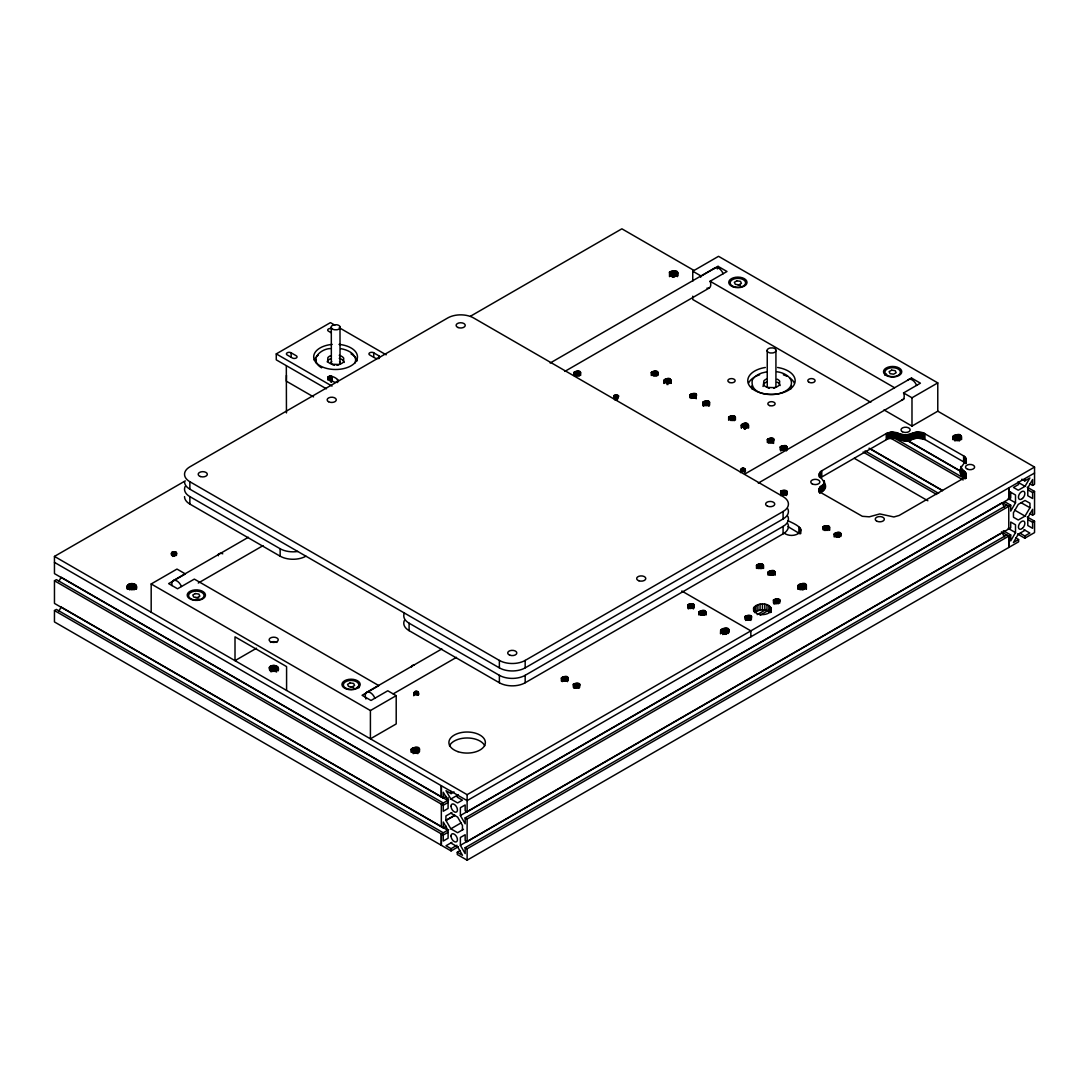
<?xml version="1.0" encoding="UTF-8"?>
<svg xmlns="http://www.w3.org/2000/svg" width="1089" height="1089" viewBox="0 0 1089 1089"><rect width="100%" height="100%" fill="white"/><g stroke="black" fill="none" stroke-linecap="round" stroke-linejoin="round"><path stroke-width="1.5" d="M443.291 832.786L56.41 609.418L54.464 610.548L54.45 621.928L451.077 850.931L458.442 846.67M441.344 833.915L441.331 845.295L441.331 833.915L448.695 829.668M1006.794 505.187L465.166 817.893L465.166 823.815L460.375 815.525L460.375 807.711L465.166 804.948L465.166 810.747L467.113 811.877L467.127 794.671L1034.55 467.072L1034.55 484.278L1032.603 485.395L1029.663 483.707M1008.768 536.087L1008.754 547.481L1008.741 536.087L1001.417 531.84M447.688 802.716L443.277 805.261L443.264 811.237L448.096 808.446L448.069 797.516M447.688 832.486L443.277 835.045L443.264 841.021L448.096 838.231L448.096 830.39L443.264 822.018L443.277 827.899L446.218 826.197M1029.663 513.491L1032.603 515.179L1032.617 509.312L1027.785 517.683L1027.785 525.524L1032.617 528.315L1032.603 522.325L1028.193 519.78M1032.603 485.395L1032.617 479.528L1027.785 487.899L1027.785 495.74L1032.617 498.531L1032.603 492.555L1028.193 489.996M462.43 829.941L462.457 825.476L457.625 817.104L450.832 813.184M286.448 375.337L286.325 381.177L313.55 396.886M278.226 667.843C277.695 671.859 269.351 671.79 269.187 667.652C271.379 663.65 280.295 665.216 278.226 670.824M763.021 386.472L763.865 383.941A8.875 5.118 0 0 1 766.779 381.967M965.603 478.452C950.125 469.645 972.123 462.172 963.615 455.896L923.05 432.728L916.121 432.197L905.585 435.11L891.51 432.061L886.242 433.558L821.759 470.788C813.265 476.764 835.032 484.918 820.316 492.732L820.316 486.769L823.216 484.591L824.441 481.964M819.091 492.378L819.173 488.716L820.316 486.769M960.947 473.021L961.029 472.34M334.609 365.319A4.642 2.682 0 0 1 331.355 363.481L331.301 326.577A4.356 2.518 0 0 1 334.418 324.753L336.746 324.753A4.642 2.682 0 0 1 339.999 326.591L340.04 363.481A4.356 2.518 0 0 1 336.937 365.319M331.179 362.814L331.301 362.133A4.356 2.518 0 0 1 331.737 361.507M340.176 327.258L340.04 327.925A4.356 2.518 0 0 1 336.937 329.763L334.609 329.763A4.642 2.682 0 0 1 331.355 327.925L331.179 327.258M315.647 362.637L316.286 359.656M355.068 362.936L355.708 359.955L354.973 356.947L352.931 354.143A20.691 11.952 0 0 0 340.68 348.657M798.019 585.514C804.975 597.466 812.408 577.007 798.019 585.514L797.856 589.176M127.263 589.176C124.486 581.73 139.174 581.73 136.384 589.176M136.384 586.195C135.322 589.802 128.339 589.802 127.263 586.195M411.138 749.314C418.081 761.265 425.54 740.819 411.138 749.314L411.138 752.295M561.38 678.107C566.933 687.663 572.909 671.3 561.38 678.107L561.38 681.088M698.975 612.059C704.529 621.628 710.504 605.266 698.975 612.059L698.975 615.04M740.506 469.645C750.825 477.567 742.031 459.789 740.506 472.626M720.646 630.191C727.575 642.142 735.048 621.683 720.646 630.191L720.482 633.839M756.501 565.45C762.055 575.019 768.017 558.657 756.501 565.45L756.501 568.431M753.629 607.907C753.016 616.143 767.636 616.537 771.257 610.643C771.87 602.408 757.25 602.013 753.629 607.907L753.629 610.888M768.099 572.161C773.653 581.717 779.629 565.354 768.099 572.161L768.099 575.142M834.215 533.991C839.769 543.547 845.745 527.185 834.215 533.991L834.215 536.959M952.766 436.607C959.708 448.559 967.182 428.1 952.766 436.607L952.766 439.588M769.324 388.283A4.356 2.518 0 0 1 767.241 386.731L767.241 349.828A4.642 2.682 0 0 1 770.427 347.963L772.754 347.922A4.356 2.518 0 0 1 775.926 349.719L775.926 386.622A4.642 2.682 0 0 1 773.83 388.215M776.076 350.386L775.926 351.066A4.642 2.682 0 0 1 772.741 352.945L770.413 352.972A4.356 2.518 0 0 1 767.241 351.175L767.078 350.508M790.845 388.896L791.608 385.887M413.766 692.754C423.812 700.935 415.562 682.844 413.766 695.735M573.903 372.506C577.919 382.402 586.399 366.462 573.903 372.506L573.903 375.487M651.29 372.506C655.292 382.402 663.773 366.462 651.29 372.506L651.29 375.487M663.963 380.483C673.941 372.697 671.532 389.413 663.963 380.483L663.963 383.464M689.977 394.844C693.979 404.74 702.459 388.8 689.977 394.844L689.977 397.825M702.868 402.29C706.87 412.187 715.35 396.246 702.868 402.29L702.868 405.271M728.664 417.182C732.666 427.079 741.146 411.138 728.664 417.182L728.664 420.163M741.337 425.159C751.328 417.373 748.919 434.075 741.337 425.159L741.337 428.14M767.35 439.52C771.352 449.417 779.833 433.476 767.35 439.52L767.35 442.502M780.241 446.966C784.257 456.863 792.724 440.922 780.241 446.966L780.241 449.934M327.217 361.875L327.871 360.636A8.304 4.792 0 0 1 330.702 358.703M327.939 377.053L328.184 378.632L333.656 381.817A2.736 1.579 0 0 0 337.522 381.817A2.736 1.579 0 0 0 337.522 379.585C335.711 377.107 326.251 373.214 327.939 380.034M58.806 581.417L61.188 577.279L448.069 800.633L443.264 792.248L443.277 798.114L446.218 796.413M58.806 611.201L61.188 607.049L448.069 830.417M1009.612 491.615L1015.506 495.005L1015.506 502.819L1010.715 511.109L1010.715 505.187L1004.834 501.784M1018.61 482.223L1018.61 484.469L1013.464 487.45L1018.269 490.227L1025.035 486.32L1029.854 477.989L1024.803 480.902L1021.863 479.201M1006.794 534.971L465.166 847.678L465.166 853.599L460.375 845.309L460.375 837.495L465.166 834.732L465.166 840.531L467.113 841.647L1010.715 527.825L1010.715 522.026L1015.506 524.789L1015.506 532.603L1010.715 540.893L1010.715 534.971L1003.364 530.724M1025.035 516.091L1029.963 507.705L1029.963 503.2L1025.048 500.477L1018.256 504.398L1013.423 512.769L1013.464 517.234L1018.269 520.011L1025.035 516.091L1014.744 510.156M171.708 552.518C170.347 555.131 175.71 555.717 176.717 553.716C176.731 550.299 169.176 551.456 171.708 555.499M669.517 272.168C671.464 284.896 686.683 266.138 669.517 272.168L669.517 276.633M573.345 684.3C574.91 694.483 587.08 679.482 573.345 684.3L573.345 687.282M687.744 604.858C689.296 615.04 701.466 600.039 687.744 604.858L687.744 607.839M745.094 616.415C746.659 626.583 758.829 611.596 745.094 616.415L745.094 619.396M822.985 526.777C824.536 536.959 836.706 521.958 822.985 526.777L822.985 529.758M773.476 600.025C775.028 610.208 787.197 595.207 773.476 600.025L773.476 603.007M780.704 491.153C780.473 501.362 795.161 487.246 780.704 491.153L780.704 495.618M924.929 433.558L924.929 439.52L917.292 438.023L905.585 441.059L895.049 438.159L888.134 438.676L820.316 477.84L820.316 471.877M614.06 395.525C611.895 403.025 625.535 393.673 614.06 395.525L614.06 398.506M770.345 606.641L770.345 612.603C765.975 609.05 758.91 609.05 754.541 612.603L754.541 606.641M1015.669 537.843L1018.61 539.545L1013.423 542.553L1018.256 534.182L1025.048 530.261M326.441 388.814L276.266 359.846L276.266 353.898L330.43 322.63L334.827 325.162M443.277 798.114L54.464 573.617L54.45 556.411L185.28 480.875M470.462 316.232L621.873 228.813L693.843 270.358M443.277 827.899L54.464 603.401L54.464 580.764L56.41 579.634L443.291 803.001M151.18 583.963L176.976 569.071L185.402 573.944L168.632 583.622L177.575 588.781L194.332 579.103L378.836 685.621L362.079 695.299L371.009 700.458L387.779 690.78L396.205 695.653L396.205 723.94L370.41 738.832L370.41 710.545L151.18 583.963L151.18 612.263M692.754 281.207L692.754 271.215L718.536 256.323L937.779 382.906L937.779 411.193L911.983 426.085L884.023 409.94M173.314 580.6L248.387 537.258M550.176 363.018L715.051 267.826M700.663 277.219A7.296 4.206 60 0 1 701.18 276.089L718.046 266.342L726.989 271.501L710.11 281.248A7.296 4.206 60 0 1 706.979 288.163M198.266 583.037L263.048 545.643M564.823 371.403L709.102 288.109M256.5 648.241L235.006 660.655L235.006 636.834L286.584 666.604L286.584 690.44M366.762 692.291L441.835 648.949M745.094 473.865L911.493 378.019L920.423 383.178L903.557 392.925A7.296 4.206 60 0 1 901.665 399.976M393.197 693.884L456.495 657.334M758.284 483.094L904.02 398.955M370.41 710.545L396.205 695.653M903.557 392.925L911.983 397.784L937.779 382.906M189.867 481.733L499.375 660.424A18.241 10.536 0 0 0 525.17 660.424L783.086 511.517A18.241 10.536 0 0 0 783.086 496.625L473.579 317.934A18.241 10.536 0 0 0 447.783 317.934L189.867 466.841A18.241 10.536 0 0 0 189.867 481.733L189.867 489.179L499.375 667.87A18.241 10.536 0 0 0 525.17 667.87L783.086 518.963A18.241 10.536 0 0 0 787.81 508.794M404.387 613.025A18.241 10.536 0 0 0 409.096 623.194L499.375 675.316A18.241 10.536 0 0 0 525.17 675.316L783.086 526.409A18.241 10.536 0 0 0 787.81 516.227M404.387 620.471A18.241 10.536 0 0 0 409.096 630.64L499.375 682.762A18.241 10.536 0 0 0 525.17 682.762L783.086 533.855A18.241 10.536 0 0 0 787.81 523.673M757.223 614.604L766.043 609.513M457.271 794.929L457.271 797.175L462.43 800.156L457.611 802.933L450.846 799.027L446.027 790.696L451.077 793.609L454.018 791.907M760.163 615.162L768.997 610.058M448.695 799.884L441.331 804.131L441.331 826.769M450.846 799.027L458.197 794.779M1034.55 473.021L467.127 800.619L54.45 562.373M451.894 812.585L445.918 815.92L445.918 820.412L450.846 828.811L457.611 832.717L463.506 829.314M460.375 815.525L1002.016 502.819L1004.412 506.957M467.113 811.877L1010.715 498.041L1010.715 492.242M465.166 817.893L467.113 819.023L1010.715 505.187M1032.603 492.555L1034.55 491.425L1034.55 514.062L1032.603 515.179M450.846 828.811L461.137 822.862M451.894 842.355L446 845.758L451.077 848.671L456.972 845.282M460.375 845.309L1000.546 533.447M1018.61 539.545L1018.61 541.791L467.127 860.187L457.271 854.497L457.271 852.251L460.211 850.55M465.166 847.678L467.113 848.807L1010.715 534.971M1032.603 522.325L1034.55 521.209L1034.55 532.589L1024.803 538.211L1017.453 533.964M1020.393 533.419L1024.803 535.965L1029.881 533.052L1024 529.649M766.683 371.839L761.824 373.01A20.691 11.952 0 0 0 752.308 380.088C749.518 394.599 771.448 396.627 781.344 392.938A20.691 11.952 0 0 0 790.859 385.86C794.085 377.584 783.794 372.533 777.042 371.785M330.307 348.575C322.249 348.616 310.528 357.478 318.424 365.414A20.691 11.952 0 0 0 321.65 367.837M803.6 583.65L803.6 589.612L801.232 589.612L801.232 583.65M672.281 276.892L674.636 276.892M133.008 583.65L133.008 589.612L130.653 589.612L130.653 583.65M726.227 628.326L726.227 634.274L723.858 634.274L723.858 628.326M738.111 285.005L740.466 285.359M195.367 597.562L198.892 598.106M350.127 686.914L353.653 687.458M937.629 411.111L1034.55 467.072M692.754 271.215L701.18 276.089M710.11 281.248L894.614 387.766M1027.199 487.178L1034.55 491.425M1017.684 482.073L1025.035 486.32M870.778 402.304L692.754 299.516L692.754 296.181M920.491 436.961L966.093 463.288M1021.019 502.669L1029.963 507.705M908.117 440.814L961.07 471.387M1008.142 498.571L1015.506 502.819M907.273 440.555L961.696 471.986M893.034 437.247L965.113 478.861M889.618 437.519L963.166 479.977M1002.887 502.914L1008.768 506.303L1008.768 528.941M1027.199 516.962L1034.55 521.209M869.866 448.518L941.944 490.132M1008.142 528.356L1015.506 532.603M869.022 448.26L942.57 490.731M865.088 450.887L938.636 493.358M863.141 452.017L936.69 494.474M854.293 458.306L927.855 500.763M788 520.678C791.826 522.856 806.677 528.111 798.046 533.787C793.5 536.292 787.646 535.924 783.536 532.712M788 526.64L800.102 533.882M339.237 327.707L386.187 354.823M378.781 358.73L378.781 355.763L373.228 352.55M291.144 352.809L296.249 355.763A2.736 1.579 0 0 1 296.249 357.995A2.736 1.579 0 0 1 292.383 357.995L287.169 354.987A2.736 1.579 0 0 1 287.278 352.754A2.736 1.579 0 0 1 291.144 352.809L291.144 357.274M276.266 353.898L332.022 386.091M681.809 591.014L750.838 630.871L750.838 636.82M185.144 486.456A18.241 10.536 0 0 0 189.867 496.625L280.145 548.747A18.241 10.536 0 0 0 297.76 551.47M184.531 496.625A18.241 10.536 0 0 0 189.867 504.071L280.145 556.18A18.241 10.536 0 0 0 305.927 556.18M54.45 556.411L467.127 794.671M54.464 580.764L443.277 805.261M54.464 610.548L443.277 835.045M450.832 842.968L457.625 846.888L462.457 855.26L457.271 852.251M331.138 332.717L328.619 331.26A2.736 1.579 0 0 1 328.157 329.191A2.736 1.579 0 0 1 331.641 328.66M965.603 463.56L963.615 461.859L963.615 455.896M960.947 467.072C962.159 470.816 970.272 474.532 963.615 478.234L899.146 515.465L893.878 516.962L879.803 513.926L869.267 516.826L862.338 516.295L821.759 493.126L819.091 489.397M823.747 485.898L824.441 487.913M1002.016 532.603L1004.412 536.741M344.219 362.46L343.716 361.194A8.875 5.118 0 0 0 339.251 358.349M780.146 385.533L779.697 384.267A8.304 4.792 0 0 0 777.206 382.185M340.176 362.814L339.999 362.147A4.642 2.682 0 0 0 339.523 361.521M751.56 386.105L752.159 389.1M467.113 848.807L467.127 860.187M1024.803 478.656L1024.803 480.902M1024.803 535.965L1024.803 538.211M966.215 458.932L966.297 462.594M966.215 473.824L966.215 478.18M965.984 458.265L965.984 462.73M965.984 473.143L965.984 477.622M965.603 457.611L965.603 462.076M965.603 472.503L965.603 476.968M965.072 456.985L965.072 462.948M965.072 471.877L965.072 477.84M964.405 456.414L964.405 462.376M964.405 471.306L964.405 477.268M963.615 470.788L963.615 476.751M962.839 470.271L962.839 476.233M962.172 469.699L962.172 475.662M961.641 469.087L961.641 475.035M961.573 436.607L961.573 439.588M961.26 468.433L961.26 474.382M961.124 435.968L961.124 438.949M961.029 466.378L961.029 473.715M960.403 435.423L960.403 439.888M959.45 435.001L959.45 440.963M958.347 434.742L958.347 440.705M957.177 434.647L957.177 440.609M955.992 434.742L955.992 440.705M954.89 435.001L954.89 440.963M953.95 435.423L953.95 439.888M953.229 435.968L953.229 438.949M924.03 433.109L924.03 439.071M923.05 432.728L923.05 438.676M921.975 432.415L921.975 438.377M920.845 432.197L920.845 438.159M919.674 432.061L919.674 438.023M918.49 432.02L918.49 437.982M917.292 432.061L917.292 438.023M916.121 432.197L916.121 438.159M914.991 432.415L914.991 438.377M913.93 432.728L913.93 438.676M912.936 433.109L912.936 439.071M911.983 397.784L911.983 426.085M912.038 433.558L912.038 439.52M911.139 434.021L911.139 439.97M910.145 434.402L910.145 440.351M909.084 434.702L909.084 440.664M907.954 434.919L907.954 440.882M906.783 435.056L906.783 441.018M905.585 435.11L905.585 441.059M904.401 435.056L904.401 441.018M903.23 434.919L903.23 440.882M902.1 434.702L902.1 440.664M901.025 434.402L901.025 440.351M900.045 434.021L900.045 439.97M899.146 433.558L899.146 439.52M898.248 433.109L898.248 439.071M897.254 432.728L897.254 438.676M896.179 432.415L896.179 438.377M895.049 432.197L895.049 438.159M893.878 432.061L893.878 438.023M892.694 432.02L892.694 437.982M891.51 432.061L891.51 438.023M890.339 432.197L890.339 438.159M889.209 432.415L889.209 438.377M888.134 432.728L888.134 438.676M887.14 433.109L887.14 439.071M886.242 433.558L886.242 439.52M840.899 533.474L840.899 536.455M840.327 533.038L840.327 536.019M839.565 532.712L839.565 537.176M838.693 532.494L838.693 536.959M837.74 532.426L837.74 536.891M836.801 532.494L836.801 536.959M835.916 532.712L835.916 537.176M835.168 533.038L835.168 536.019M834.582 533.474L834.582 536.455M829.655 527.28L829.655 530.261M829.301 526.777L829.301 529.758M828.715 526.341L828.715 529.322M827.967 526.001L827.967 530.479M827.082 525.796L827.082 530.261M826.143 525.728L826.143 530.193M825.19 525.796L825.19 530.261M824.359 481.27L824.359 488.607M824.319 526.001L824.319 530.479M824.128 480.589L824.128 489.274M823.747 483.979L823.747 489.927M823.556 526.341L823.556 529.322M823.216 484.591L823.216 490.54M822.549 485.163L822.549 491.125M821.759 470.788L821.759 476.751M821.759 485.68L821.759 491.643M820.983 471.306L820.983 477.268M820.983 486.198L820.983 492.16M819.786 472.503L819.786 476.968M819.786 487.382L819.786 493.344M819.404 473.143L819.404 476.124M819.404 488.035L819.404 491.016M819.173 473.824L819.173 476.805M819.173 488.716L819.173 491.697M806.364 584.875L806.364 589.34M805.642 584.33L805.642 588.795M804.689 583.908L804.689 588.373M802.416 583.568L802.416 589.517M800.783 529.05L800.783 533.515M800.129 583.922L800.129 589.87M800.102 527.92L800.102 532.385M799.19 584.33L799.19 588.809M798.904 526.981L798.904 532.943M798.468 584.888L798.468 589.353M786.979 446.871L786.979 449.852M786.979 491.534L786.979 494.515M786.489 446.395L786.489 450.86M786.489 491.071L786.489 495.536M785.795 446.014L785.795 450.492M785.795 490.69L785.795 495.155M784.965 445.755L784.965 450.22M784.965 490.431L784.965 494.896M784.039 445.632L784.039 450.097M784.039 490.295L784.039 494.774M783.086 445.646L783.086 450.111M783.086 490.309L783.086 494.774M783.086 511.517L783.086 518.963M783.086 526.409L783.086 533.855M782.174 445.796L782.174 450.261M782.174 490.472L782.174 494.937M781.358 446.082L781.358 450.547M781.358 490.758L781.358 495.223M780.704 446.476L780.704 450.941M779.792 600.025L779.792 603.007M779.207 599.59L779.207 602.571M778.458 599.263L778.458 603.728M777.573 599.045L777.573 603.524M776.634 598.977L776.634 603.442M775.681 599.045L775.681 603.524M775.15 572.161L775.15 575.142M774.783 571.643L774.783 574.624M774.81 599.263L774.81 603.728M774.211 571.208L774.211 574.189M774.048 599.59L774.048 604.068M773.585 438.949L773.585 443.414M773.449 570.881L773.449 575.346M772.904 438.568L772.904 443.046M772.577 570.663L772.577 575.142M772.06 438.309L772.06 442.774M771.625 570.595L771.625 575.06M771.135 438.186L771.135 442.651M771.257 607.907L771.257 612.386M770.685 570.663L770.685 575.142M770.182 438.2L770.182 442.665M769.8 570.881L769.8 575.346M769.27 438.35L769.27 442.815M769.052 571.208L769.052 574.189M768.888 605.552L768.888 611.514M768.466 438.636L768.466 443.1M768.466 571.643L768.466 574.624M767.799 439.03L767.799 442.011M766.996 604.722L766.996 610.67M764.805 604.191L764.805 610.139M763.539 565.45L763.539 568.431M763.185 564.946L763.185 567.927M762.599 564.51L762.599 567.492M762.45 604.014L762.45 609.963M761.851 564.184L761.851 568.649M760.966 563.966L760.966 568.431M760.027 563.898L760.027 568.363M760.081 604.191L760.081 610.139M759.074 563.966L759.074 568.431M758.203 564.184L758.203 568.649M757.89 604.722L757.89 610.67M757.44 564.51L757.44 567.492M756.855 564.946L756.855 567.927M755.997 605.552L755.997 611.514M751.41 616.415L751.41 619.396M750.838 615.979L750.838 620.444M750.076 615.639L750.076 620.104M749.205 615.435L749.205 619.9M748.565 425.064L748.565 428.031M748.293 424.533L748.293 427.514M748.252 615.353L748.252 619.832M747.803 424.057L747.803 427.038M747.313 615.435L747.313 619.9M747.108 423.689L747.108 428.154M746.428 615.639L746.428 620.104M746.278 423.417L746.278 427.882M745.679 615.979L745.679 620.444M745.352 423.294L745.352 429.243M745.094 468.937L745.094 471.918M744.522 468.692L744.522 471.673M744.4 423.308L744.4 429.257M743.869 468.529L743.869 471.51M743.488 423.458L743.488 427.923M743.161 468.474L743.161 471.455M742.671 423.744L742.671 426.725M742.439 468.529L742.439 471.51M742.017 424.138L742.017 427.119M741.786 468.692L741.786 471.673M741.555 424.628L741.555 427.609M741.214 468.937L741.214 471.918M740.779 469.264L740.779 472.245M735.402 417.087L735.402 420.068M734.898 416.611L734.898 419.592M734.217 416.243L734.217 420.708M733.373 415.971L733.373 420.436M732.448 415.848L732.448 420.313M731.495 415.862L731.495 420.327M730.583 416.012L730.583 420.477M729.78 416.297L729.78 419.279M729.113 416.692L729.113 419.673M728.99 629.551L728.99 632.532M728.269 629.006L728.269 633.471M727.329 628.584L727.329 633.049M725.043 628.23L725.043 634.193M722.769 628.584L722.769 634.547M721.816 629.006L721.816 633.471M721.095 629.551L721.095 632.532M709.606 402.195L709.606 405.176M709.116 401.732L709.116 406.197M708.422 401.351L708.422 405.816M707.591 401.079L707.591 405.557M706.666 400.956L706.666 405.421M706.026 612.059L706.026 615.04M705.713 400.97L705.713 405.435M705.658 611.555L705.658 614.536M705.087 611.12L705.087 614.101M704.801 401.12L704.801 405.584M704.324 610.779L704.324 615.258M703.984 401.405L703.984 405.87M703.331 401.8L703.331 406.279M703.453 610.575L703.453 615.04M702.5 610.507L702.5 614.972M701.561 610.575L701.561 615.04M700.676 610.779L700.676 615.258M699.928 611.12L699.928 614.101M699.342 611.555L699.342 614.536M696.211 394.286L696.211 398.751M695.531 393.905L695.531 398.37M694.687 393.633L694.687 398.111M694.061 604.858L694.061 607.839M693.761 393.51L693.761 397.975M693.475 604.422L693.475 608.887M692.808 393.524L692.808 397.989M692.727 604.082L692.727 608.547M691.896 393.673L691.896 398.138M691.842 603.878L691.842 608.343M691.079 393.959L691.079 398.424M690.902 603.81L690.902 608.275M690.426 394.368L690.426 397.335M689.95 603.878L689.95 608.343M689.078 604.082L689.078 608.547M688.316 604.422L688.316 608.887M677.862 272.808L677.862 275.776M677.412 272.168L677.412 276.633M676.691 271.624L676.691 276.089M675.738 271.202L675.738 275.667M674.636 270.943L674.636 275.408M673.465 270.848L673.465 276.81M672.281 270.943L672.281 275.408M671.178 271.202L671.178 275.667M671.192 380.388L671.192 383.369M670.919 379.857L670.919 382.838M670.416 379.394L670.416 382.362M670.239 271.624L670.239 276.089M669.735 379.013L669.735 383.478M668.891 378.741L668.891 383.219M667.965 378.618L667.965 384.58M667.026 378.632L667.026 384.594M666.1 378.781L666.1 383.26M665.297 379.067L665.297 382.048M664.63 379.476L664.63 382.443M664.181 379.952L664.181 382.933M658.028 372.411L658.028 375.392M657.525 371.948L657.525 374.915M656.83 371.567L656.83 376.032M656 371.295L656 375.773M655.074 371.172L655.074 375.637M654.121 371.186L654.121 375.651M653.209 371.335L653.209 375.814M652.393 371.621L652.393 374.602M651.739 372.03L651.739 374.997M617.939 395.525L617.939 398.506M617.368 395.28L617.368 399.745M616.701 395.116L616.701 399.581M615.993 395.062L615.993 399.527M615.285 395.116L615.285 399.581M614.632 395.28L614.632 399.745M580.641 372.411L580.641 375.392M580.151 371.948L580.151 374.915M579.675 684.3L579.675 687.282M579.457 371.567L579.457 376.032M579.089 683.865L579.089 688.33M578.627 371.295L578.627 375.773M578.327 683.524L578.327 687.989M577.701 371.172L577.701 375.637M577.456 683.32L577.456 687.785M576.748 371.186L576.748 375.651M576.503 683.252L576.503 687.717M575.836 371.335L575.836 375.814M575.564 683.32L575.564 687.785M575.019 371.621L575.019 374.602M574.693 683.524L574.693 687.989M574.366 372.03L574.366 374.997M573.93 683.865L573.93 688.33M568.063 677.603L568.063 680.571M567.478 677.167L567.478 681.632M566.729 676.827L566.729 681.292M565.844 676.623L565.844 681.088M564.905 676.541L564.905 681.006M563.952 676.623L563.952 681.088M563.081 676.827L563.081 681.292M562.319 677.167L562.319 681.632M561.747 677.603L561.747 680.571M525.17 660.424L525.17 667.87M525.17 675.316L525.17 682.762M499.375 660.424L499.375 667.87M499.375 675.316L499.375 682.762M467.113 819.023L467.113 841.647M451.077 791.363L451.077 793.609M451.077 848.671L451.077 850.931M419.483 748.674L419.483 751.655M418.761 748.129L418.761 752.594M418.38 692.128L418.38 695.109M417.822 691.869L417.822 694.85M417.822 747.721L417.822 753.67M417.182 691.706L417.182 694.673M416.719 747.449L416.719 753.411M416.474 691.638L416.474 694.619M415.767 691.678L415.767 694.659M415.535 747.367L415.535 753.316M415.1 691.814L415.1 694.796M414.514 692.059L414.514 695.041M414.364 747.449L414.364 753.411M414.065 692.386L414.065 695.354M413.262 747.721L413.262 753.67M412.309 748.129L412.309 752.594M411.588 748.674L411.588 751.655M409.096 623.194L409.096 630.64M373.731 357.315L373.731 352.836A2.736 1.579 0 0 0 369.865 352.713A2.736 1.579 0 0 0 369.647 354.946L374.915 357.995A2.736 1.579 0 0 0 378.781 357.995A2.736 1.579 0 0 0 378.781 355.763M337.522 379.585L337.522 382.566M332.186 376.508L332.186 380.973M331.573 376.29L331.573 382.239M330.893 376.168L330.893 382.116M330.185 376.154L330.185 380.619M329.491 376.236L329.491 380.701M328.851 376.426L328.851 379.408M328.334 376.712L328.334 379.68M286.325 365.659L286.448 412.922M280.145 548.747L280.145 556.18M277.954 667.176L277.954 670.157M277.396 666.577L277.396 669.544M276.592 666.073L276.592 672.022M275.585 665.706L275.585 671.654M274.442 665.502L274.442 671.45M273.257 665.474L273.257 671.437M272.1 665.624L272.1 671.586M271.038 665.951L271.038 671.899M270.167 666.414L270.167 670.878M269.541 666.999L269.541 669.98M189.867 496.625L189.867 504.071M176.445 552.518L176.445 555.499M176.01 552.191L176.01 555.172M175.438 551.946L175.438 554.927M174.785 551.783L174.785 556.248M174.077 551.728L174.077 556.193M173.369 551.783L173.369 556.248M172.702 551.946L172.702 556.411M172.13 552.191L172.13 555.172M136.234 585.514L136.234 588.496M135.771 584.875L135.771 589.34M135.05 584.33L135.05 588.795M134.11 583.908L134.11 589.87M131.823 583.568L131.823 589.517M129.55 583.908L129.55 589.87M128.597 584.33L128.597 588.795M127.876 584.875L127.876 589.34M127.427 585.514L127.427 588.496M189.867 489.179A18.241 10.536 0 0 1 184.531 481.733M357.519 686.71A9.12 5.268 0 0 1 358.962 687.799M270.467 642.415A4.56 2.627 0 0 1 276.919 642.415M884.744 375.052A9.12 5.268 0 0 1 886.187 373.963M717.365 268.915A7.296 4.206 60 0 1 718.046 266.342M910.976 379.163A7.296 4.206 60 0 1 911.493 378.019M777.206 379.163A8.304 4.792 0 0 1 779.697 381.245L779.302 385.043A8.875 5.118 0 0 1 774.388 387.616L767.827 387.48A8.304 4.792 0 0 1 763.471 384.703L763.865 380.919A8.875 5.118 0 0 1 766.779 378.931M171.967 585.583A7.296 4.206 60 0 1 174.975 580.274A7.296 4.206 60 0 1 181.427 586.522M714.234 268.588A7.296 4.206 60 0 1 723.164 273.747M365.945 699.002A7.296 4.206 60 0 1 367.837 691.964A7.296 4.206 60 0 1 374.875 698.212M907.682 380.279A7.296 4.206 60 0 1 916.625 385.438M314.231 360.078A21.889 12.632 0 0 1 316.082 357.097M316.749 356.402A21.889 12.632 0 0 1 318.287 355.082M351.053 353.898A21.889 12.632 0 0 1 357.206 360.854M339.006 344.396A21.889 12.632 0 0 1 353.939 363.753A21.889 12.632 0 0 1 317.226 363.753A21.889 12.632 0 0 1 332.159 344.396M748.565 383.11A23.713 13.694 0 0 1 754.704 376.971M755.834 376.372A23.713 13.694 0 0 1 759.618 374.807M783.331 374.807A23.713 13.694 0 0 1 787.102 376.372M789.634 377.856A23.713 13.694 0 0 1 794.371 383.11M777.6 367.483A23.713 13.694 0 0 1 790.886 388.555A23.713 13.694 0 0 1 752.05 388.555A23.713 13.694 0 0 1 765.336 367.483M449.512 745.774A18.241 10.536 0 0 1 467.127 737.974A18.241 10.536 0 0 1 484.741 745.774M411.601 667.013A2.736 1.579 0 0 1 414.256 665.025M218.44 555.717A2.736 1.579 0 0 1 219.148 553.675A2.736 1.579 0 0 1 222.741 553.811M330.702 355.681A8.304 4.792 0 0 0 327.871 357.614L327.626 361.398A8.875 5.118 0 0 0 332.104 364.243L338.665 364.475A8.304 4.792 0 0 0 343.484 361.956L343.716 358.172A8.875 5.118 0 0 0 339.251 355.327M1008.754 487.913L1008.741 499.157L1008.754 487.913M195.367 593.546L192.794 595.03L193.733 597.071L197.259 597.616L199.845 596.132L198.892 594.09L195.367 593.546M736.94 280.799L734.354 282.282L735.306 284.324L738.832 284.869L741.405 283.371L740.466 281.343L736.94 280.799M350.127 682.898L347.541 684.382L348.494 686.41L352.019 686.955L354.592 685.471L353.653 683.443L350.127 682.898M891.687 370.137L889.114 371.635L890.053 373.663L893.579 374.208L896.165 372.724L895.212 370.682L891.687 370.137M454.753 815.307L445.918 820.412L454.862 815.375M441.344 796.985L441.331 785.727L441.331 796.985M200.39 476.533A4.56 2.627 0 0 0 207.318 474.341A4.56 2.627 0 0 0 200.58 471.973A4.56 2.627 0 0 0 200.39 476.533M458.061 327.53A4.56 2.627 0 0 0 465.221 325.611A4.56 2.627 0 0 0 458.768 322.984A4.56 2.627 0 0 0 458.061 327.53M638.957 580.805A4.56 2.627 0 0 0 645.791 578.518A4.56 2.627 0 0 0 638.957 576.244A4.56 2.627 0 0 0 638.957 580.805M328.497 401.691A4.56 2.627 0 0 0 336.133 400.507A4.56 2.627 0 0 0 330.539 397.294A4.56 2.627 0 0 0 328.497 401.691M509.992 655.251A4.56 2.627 0 0 0 516.826 652.978A4.56 2.627 0 0 0 509.992 650.691A4.56 2.627 0 0 0 509.992 655.251M767.5 506.194A4.56 2.627 0 0 0 774.728 504.343A4.56 2.627 0 0 0 768.344 501.661A4.56 2.627 0 0 0 767.5 506.194M887.154 375.337A7.746 4.479 0 0 0 900.127 373.336A7.746 4.479 0 0 0 890.625 367.851A7.746 4.479 0 0 0 887.154 375.337M732.407 285.999A7.746 4.479 0 0 0 745.366 283.984A7.746 4.479 0 0 0 735.878 278.512A7.746 4.479 0 0 0 732.407 285.999M345.594 688.085A7.746 4.479 0 0 0 358.553 686.084A7.746 4.479 0 0 0 349.065 680.598A7.746 4.479 0 0 0 345.594 688.085M190.834 598.746A7.746 4.479 0 0 0 203.806 596.745A7.746 4.479 0 0 0 194.305 591.259A7.746 4.479 0 0 0 190.834 598.746M346.506 689.038A9.12 5.268 0 0 0 360.187 684.477A9.12 5.268 0 0 0 346.506 679.917A9.12 5.268 0 0 0 346.506 689.038M190.902 599.372A9.12 5.268 0 0 0 205.385 595.724A9.12 5.268 0 0 0 192.671 590.306A9.12 5.268 0 0 0 190.902 599.372M271.42 642.088A4.56 2.627 0 0 0 278.253 639.801A4.56 2.627 0 0 0 271.42 637.528A4.56 2.627 0 0 0 271.42 642.088M886.187 375.46A9.12 5.268 0 0 0 901.447 373.091A9.12 5.268 0 0 0 890.271 366.639A9.12 5.268 0 0 0 886.187 375.46M733.319 286.952A9.12 5.268 0 0 0 747 282.391A9.12 5.268 0 0 0 733.319 277.831A9.12 5.268 0 0 0 733.319 286.952M451.009 806.214A4.56 2.627 60 0 0 455.842 812.231A4.56 2.627 60 0 0 455.842 805.778A4.56 2.627 60 0 0 451.009 806.214M451.009 835.984A4.56 2.627 60 0 0 455.842 842.001A4.56 2.627 60 0 0 455.842 835.562A4.56 2.627 60 0 0 451.009 835.984M876.577 521.046A4.56 2.627 0 0 0 884.2 519.861A4.56 2.627 0 0 0 878.619 516.649A4.56 2.627 0 0 0 876.577 521.046M967.794 469.345A4.56 2.627 0 0 0 974.628 467.072A4.56 2.627 0 0 0 967.794 464.785A4.56 2.627 0 0 0 967.794 469.345M769.651 405.598A3.648 2.11 0 0 0 775.123 403.774A3.648 2.11 0 0 0 769.651 401.95A3.648 2.11 0 0 0 769.651 405.598M902.359 431.707A4.56 2.627 0 0 0 909.996 430.523A4.56 2.627 0 0 0 904.414 427.296A4.56 2.627 0 0 0 902.359 431.707M808.868 382.185A3.648 2.11 0 0 0 814.967 381.245A3.648 2.11 0 0 0 810.502 378.659A3.648 2.11 0 0 0 808.868 382.185M729.671 382.525A3.648 2.11 0 0 0 735.143 380.701A3.648 2.11 0 0 0 729.671 378.877A3.648 2.11 0 0 0 729.671 382.525M812.095 483.815A4.56 2.627 0 0 0 819.718 482.645A4.56 2.627 0 0 0 814.136 479.419A4.56 2.627 0 0 0 812.095 483.815M1022.489 498.476A4.56 2.627 -60 0 0 1023.932 491.411A4.56 2.627 -60 0 0 1018.542 496.189A4.56 2.627 -60 0 0 1022.489 498.476M1022.489 528.26A4.56 2.627 -60 0 0 1023.932 521.195A4.56 2.627 -60 0 0 1018.542 525.973A4.56 2.627 -60 0 0 1022.489 528.26M458.006 751.669A18.241 10.536 0 0 0 485.367 742.548A18.241 10.536 0 0 0 458.006 733.428A18.241 10.536 0 0 0 458.006 751.669"/></g></svg>
